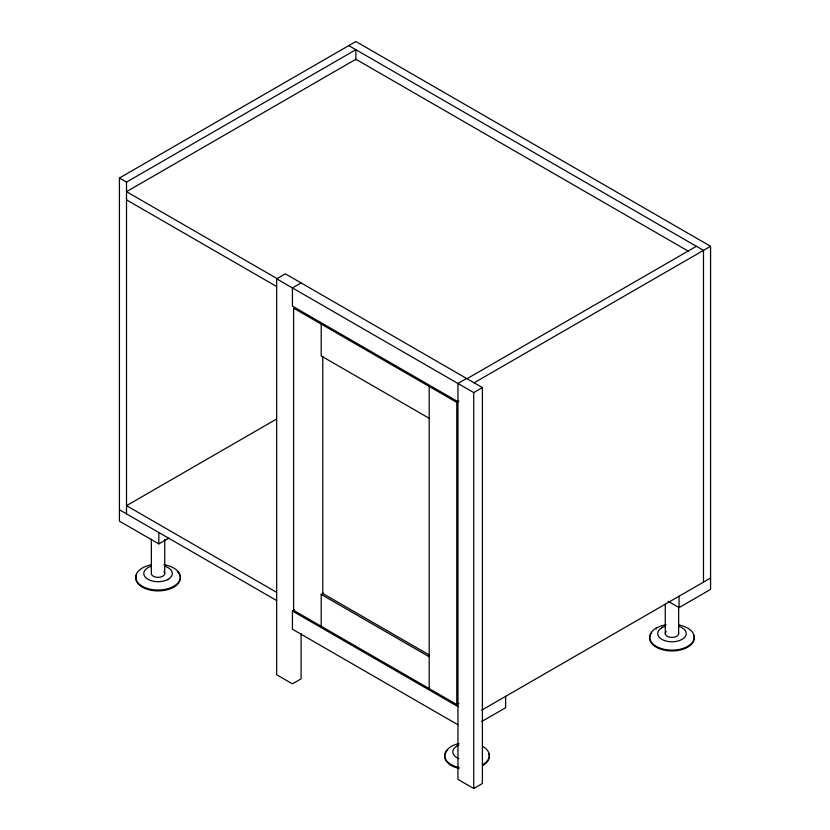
<?xml version="1.0" encoding="UTF-8"?>
<svg xmlns="http://www.w3.org/2000/svg" width="830" height="830" viewBox="0 0 830 830"><rect width="100%" height="100%" fill="white"/><g stroke="black" fill="none" stroke-linecap="round" stroke-linejoin="round"><path stroke-width="1.25" d="M167.494 579.786L168.127 579.309M456.936 746.046L457.569 745.568M661.873 627.729L662.506 627.241M168.615 538.255L158.831 543.899L119.427 521.147L119.427 178.025L355.883 41.5L710.573 246.282L710.573 589.404L679.054 607.612L668.098 601.293M119.427 178.025L126.513 182.112L355.883 49.696L355.883 60.061M301.103 633.549L301.103 678.826L292.43 683.837L276.67 674.738L276.67 278.818L285.344 273.817L482.396 387.579L482.396 783.499L473.723 788.5L457.953 779.401L457.953 383.481L466.626 378.48M301.103 282.916L292.43 287.917L292.43 306.125L457.953 401.689M276.442 419.108L126.513 505.678L276.608 592.33M467.02 378.708L696.391 246.282M474.117 382.796L710.573 246.282M458.938 703.29L456.78 704.535L293.613 610.341L293.613 308.169L456.78 402.374L458.938 401.118M276.67 278.818L473.723 392.59L482.396 387.579M457.953 724.787L292.43 629.223L292.43 611.025L294.598 609.77M321.2 626.266L321.2 594.415L323.368 593.16M481.722 710.158L710.573 578.033M481.722 721.529L505.646 707.72L505.646 696.349M348.787 45.598L703.487 250.38L703.487 582.131M688.547 251.314L355.883 59.252L126.513 191.668L277.728 278.973M126.513 199.864L276.608 286.516M429.183 418.299L321.2 355.956L321.2 324.094M429.65 655.202L322.777 593.502L322.777 356.34M321.2 594.415L429.183 656.758M119.427 509.765L276.608 600.515M292.43 611.025L457.953 706.589M679.054 596.231L679.054 607.612M678.639 606.989L678.639 633.643M665.266 604.261L665.266 633.456M656.188 628.123L656.188 628.995M473.723 392.59L473.723 788.5M456.78 402.374L456.78 704.535M429.183 386.438L429.183 688.61M173.812 586.25L173.812 587.132M164.734 539.303L164.734 573.572M158.831 532.528L158.831 543.899M151.361 539.116L151.361 573.385A6.692 3.86 0 0 0 153.208 576.145L154.567 576.777A6.692 3.86 0 0 0 162.659 576.279A6.692 3.86 0 0 0 163.915 571.631M126.513 182.112L126.513 513.863M678.452 632.636A6.692 3.86 0 0 1 675.9 636.672A6.692 3.86 0 0 1 668.472 636.849L667.113 636.216A6.692 3.86 0 0 1 666.241 631.537M678.836 624.98A22.296 12.875 0 0 1 689.761 644.962A22.296 12.875 0 0 1 653.48 644.422A22.296 12.875 0 0 1 666.189 624.793M693.486 634.774A22.296 12.875 0 0 1 670.007 650.917A22.296 12.875 0 0 1 651.758 632.657M679.085 626.422A14.266 8.238 0 0 1 682.883 638.841A14.266 8.238 0 0 1 661.033 638.841A14.266 8.238 0 0 1 664.82 626.422M482.79 746.44A22.296 12.875 0 0 1 482.79 764.638M459.032 767.553A22.296 12.875 0 0 1 444.724 755.539A22.296 12.875 0 0 1 459.032 743.524M489.316 756.421A22.296 12.875 0 0 1 482.79 765.519M459.032 768.435A22.296 12.875 0 0 1 445.067 754.18M445.492 753.09A22.296 12.875 0 0 1 447.712 749.978M488.559 753.09A22.296 12.875 0 0 1 489.233 755.3M458.845 758.61A14.266 8.238 0 0 1 458.845 745.122M163.811 564.722A22.296 12.875 0 0 1 176.52 584.351A22.296 12.875 0 0 1 140.239 584.901A22.296 12.875 0 0 1 151.164 564.908M177.35 571.6A22.296 12.875 0 0 1 160.958 590.794A22.296 12.875 0 0 1 136.514 574.702M165.18 566.351A14.266 8.238 0 0 1 168.967 578.769A14.266 8.238 0 0 1 147.118 578.769A14.266 8.238 0 0 1 150.915 566.351"/></g></svg>
